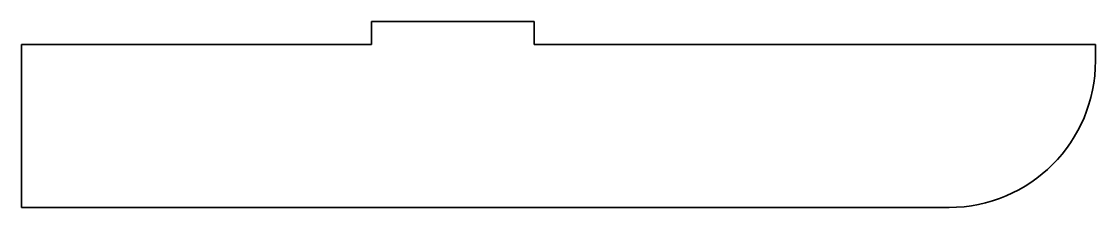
# Model space of a CAD drawing. Header units: inches. Extents: x 0 to 132, y 0 to 23.
import ezdxf

# ---------------------------------------------------------------- set-up
doc = ezdxf.new("R2010")
doc.units = ezdxf.units.IN
doc.header["$MEASUREMENT"] = 0
doc.layers.add('SIMUMAK Visible (ISO)', color=7, linetype='Continuous', lineweight=35)

# ---------------------------------------------------------------- blocks, each defined once
blk = doc.blocks.new('3DOF250-04-RECARCT01_Chapa Sujección Fuelle_12_3DOF250-04-RECARCT01')
at = {"layer": 'SIMUMAK Visible (ISO)'}
for p, q in [((-3, 11.4), (-23, 11.4)), ((-23, 11.4), (-23, 8.6)), ((-3, 8.6), (-3, 11.4)), ((-66, 8.6), (-23, 8.6)), ((-66, -11.4), (-66, 8.6)), ((-3, 8.6), (66, 8.6)), ((66, 8.6), (66, 6.6)), ((48, -11.4), (-66, -11.4))]:
    blk.add_line(p, q, dxfattribs=at)
at = {"layer": 'SIMUMAK Visible (ISO)', "extrusion": (0, 0, -1)}
blk.add_arc((-48, 6.6), 18, 180, 270, dxfattribs=at)

msp = doc.modelspace()

# ---------------------------------------------------------------- block references
msp.add_blockref('3DOF250-04-RECARCT01_Chapa Sujección Fuelle_12_3DOF250-04-RECARCT01', (66, 11.4))

doc.saveas('drawing.dxf')
